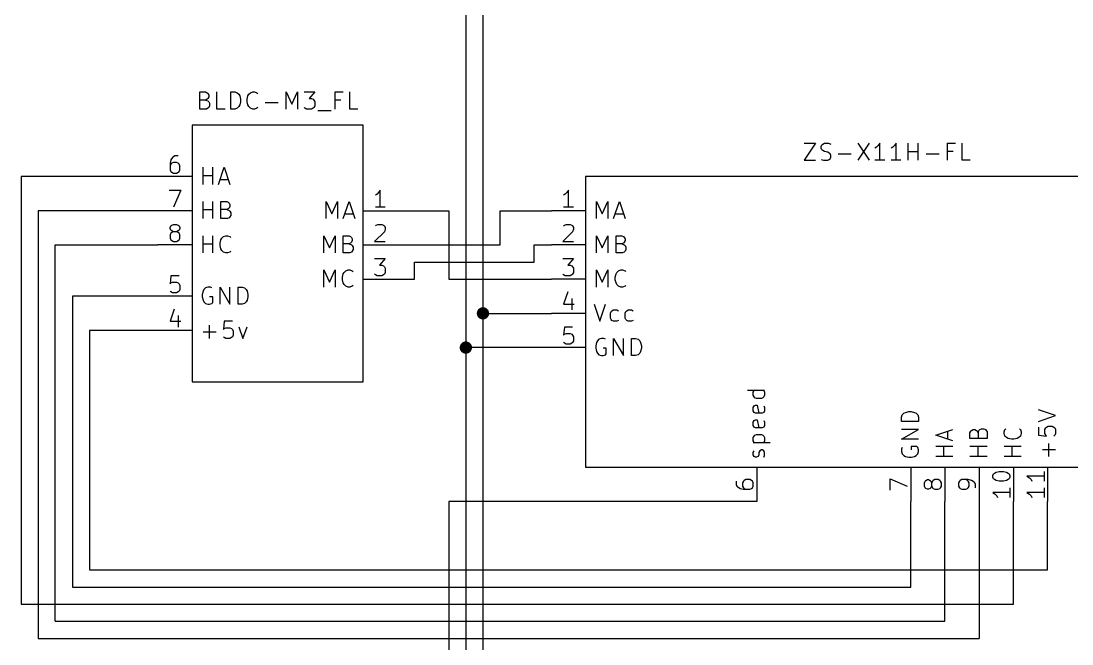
# Model space of a CAD drawing. Extents: x 0.4 to 16.1, y -11.3 to -0.4.
# Drawn here: x 6.35 to 9.421, y -8.416 to -6.596 of the extents above; entities that cross this region are included whole.
import ezdxf

# ---------------------------------------------------------------- set-up
doc = ezdxf.new("R2010")
doc.units = 0
doc.header["$MEASUREMENT"] = 0
for name, color, linetype in [('BLACK', 7, 'CONTINUOUS'), ('CYAN2', 4, 'CONTINUOUS'), ('CYAN3', 131, 'CONTINUOUS'), ('GRAY2', 8, 'CONTINUOUS'), ('GRAY3', 9, 'CONTINUOUS'), ('GREEN3', 91, 'CONTINUOUS'), ('LORANGE', 41, 'CONTINUOUS'), ('LYELLOW', 51, 'CONTINUOUS'), ('MAGENTA3', 221, 'CONTINUOUS'), ('ORANGE2', 42, 'CONTINUOUS'), ('ORANGE4', 40, 'CONTINUOUS'), ('RED2', 1, 'CONTINUOUS'), ('RED3', 11, 'CONTINUOUS'), ('WHITE', 7, 'CONTINUOUS')]:
    doc.layers.add(name, color=color, linetype=linetype)

msp = doc.modelspace()

# ---------------------------------------------------------------- linework, layer by layer
at = {"layer": 'BLACK', "linetype": 'CONTINUOUS'}
for p, q in [((7.65, -5.7), (7.65, -7.55)), ((6.75, -7.4), (6.5, -7.4)), ((6.5, -7.4), (6.5, -8.25)), ((7.65, -7.55), (7.65, -9.5)), ((7.9, -7.55), (7.65, -7.55)), ((8.95, -8.25), (8.95, -8)), ((6.5, -8.25), (8.95, -8.25))]:
    msp.add_line(p, q, dxfattribs=at)
at = {"layer": 'BLACK', "const_width": 0.018}
msp.add_lwpolyline([(7.641, -7.55, 1), (7.659, -7.55, 1)], format="xyb", close=True, dxfattribs=at)
at = {"layer": 'CYAN2', "linetype": 'CONTINUOUS'}
for p, q in [((6.8726, -6.8528), (6.8726, -6.8028)), ((6.8726, -6.8028), (6.8893, -6.8028)), ((6.8893, -6.8028), (6.894, -6.8052)), ((6.894, -6.8052), (6.8964, -6.8076)), ((6.8964, -6.8076), (6.8988, -6.8123)), ((6.8988, -6.8171), (6.8964, -6.8219)), ((6.8988, -6.8123), (6.8988, -6.8171)), ((6.9226, -6.8528), (6.9226, -6.8028)), ((6.9631, -6.8528), (6.9631, -6.8028)), ((6.9631, -6.8028), (6.975, -6.8028)), ((6.975, -6.8028), (6.9821, -6.8052)), ((6.9821, -6.8052), (6.9869, -6.8099)), ((6.9869, -6.8099), (6.9893, -6.8147)), ((6.9893, -6.8147), (6.9917, -6.8242)), ((7.0107, -6.8242), (7.0131, -6.8147)), ((7.0131, -6.8147), (7.0155, -6.8099)), ((7.0155, -6.8099), (7.0202, -6.8052)), ((7.0202, -6.8052), (7.0274, -6.8028)), ((7.0274, -6.8028), (7.0321, -6.8028)), ((7.0321, -6.8028), (7.0393, -6.8052)), ((7.0393, -6.8052), (7.0417, -6.8076)), ((7.125, -6.8528), (7.125, -6.8028)), ((7.125, -6.8028), (7.1417, -6.8385)), ((7.1417, -6.8385), (7.1583, -6.8028)), ((7.1583, -6.8028), (7.1583, -6.8528)), ((7.1774, -6.8028), (7.2083, -6.8028)), ((7.2083, -6.8028), (7.1917, -6.8219)), ((7.2679, -6.8528), (7.2679, -6.8028)), ((7.2679, -6.8028), (7.2917, -6.8028)), ((7.3107, -6.8528), (7.3107, -6.8028)), ((6.8893, -6.8266), (6.8726, -6.8266)), ((6.894, -6.8242), (6.8893, -6.8266)), ((6.8893, -6.8266), (6.8964, -6.829)), ((6.8964, -6.8219), (6.894, -6.8242)), ((6.8964, -6.829), (6.8988, -6.8314)), ((6.8988, -6.848), (6.8964, -6.8504)), ((6.8988, -6.8314), (6.9012, -6.8361)), ((6.9012, -6.8433), (6.8988, -6.848)), ((6.9012, -6.8361), (6.9012, -6.8433)), ((6.9869, -6.8457), (6.9821, -6.8504)), ((6.9893, -6.8409), (6.9869, -6.8457)), ((6.9917, -6.8314), (6.9893, -6.8409)), ((6.9917, -6.8242), (6.9917, -6.8314)), ((7.0107, -6.8314), (7.0107, -6.8242)), ((7.0131, -6.8409), (7.0107, -6.8314)), ((7.0155, -6.8457), (7.0131, -6.8409)), ((7.0202, -6.8504), (7.0155, -6.8457)), ((7.0417, -6.848), (7.0393, -6.8504)), ((7.0631, -6.8338), (7.1012, -6.8338)), ((7.1798, -6.8504), (7.1774, -6.848)), ((7.1917, -6.8219), (7.1988, -6.8219)), ((7.1988, -6.8219), (7.2036, -6.8242)), ((7.2036, -6.8242), (7.206, -6.8266)), ((7.206, -6.848), (7.2036, -6.8504)), ((7.206, -6.8266), (7.2083, -6.8314)), ((7.2083, -6.8433), (7.206, -6.848)), ((7.2083, -6.8314), (7.2083, -6.8433)), ((7.2845, -6.8266), (7.2679, -6.8266)), ((6.8917, -6.8528), (6.8726, -6.8528)), ((6.8964, -6.8504), (6.8917, -6.8528)), ((6.9464, -6.8528), (6.9226, -6.8528)), ((6.975, -6.8528), (6.9631, -6.8528)), ((6.9821, -6.8504), (6.975, -6.8528)), ((7.0274, -6.8528), (7.0202, -6.8504)), ((7.0321, -6.8528), (7.0274, -6.8528)), ((7.0393, -6.8504), (7.0321, -6.8528)), ((7.1845, -6.8528), (7.1798, -6.8504)), ((7.1988, -6.8528), (7.1845, -6.8528)), ((7.2036, -6.8504), (7.1988, -6.8528)), ((7.2179, -6.8576), (7.256, -6.8576)), ((7.3345, -6.8528), (7.3107, -6.8528)), ((8.6383, -6.9528), (8.6717, -6.9528)), ((8.6717, -6.9528), (8.6383, -7.0028)), ((8.6883, -6.9623), (8.6907, -6.9576)), ((8.6883, -6.9671), (8.6883, -6.9623)), ((8.6907, -6.9719), (8.6883, -6.9671)), ((8.6907, -6.9576), (8.6931, -6.9552)), ((8.6931, -6.9742), (8.6907, -6.9719)), ((8.6931, -6.9552), (8.6979, -6.9528)), ((8.6979, -6.9528), (8.7098, -6.9528)), ((8.7098, -6.9528), (8.7169, -6.9552)), ((8.7955, -6.9528), (8.8288, -7.0028)), ((8.8288, -6.9528), (8.7955, -7.0028)), ((8.8502, -6.9647), (8.8455, -6.9671)), ((8.855, -6.9599), (8.8502, -6.9647)), ((8.8598, -6.9528), (8.855, -6.9599)), ((8.8598, -7.0028), (8.8598, -6.9528)), ((8.8979, -6.9647), (8.8931, -6.9671)), ((8.9026, -6.9599), (8.8979, -6.9647)), ((8.9074, -6.9528), (8.9026, -6.9599)), ((8.9074, -7.0028), (8.9074, -6.9528)), ((8.9431, -7.0028), (8.9431, -6.9528)), ((8.9717, -7.0028), (8.9717, -6.9528)), ((9.0574, -7.0028), (9.0574, -6.9528)), ((9.0574, -6.9528), (9.0812, -6.9528)), ((9.1002, -7.0028), (9.1002, -6.9528)), ((8.6883, -7.0004), (8.6955, -7.0028)), ((8.6979, -6.9766), (8.6931, -6.9742)), ((8.7074, -6.979), (8.6979, -6.9766)), ((8.7121, -6.9814), (8.7074, -6.979)), ((8.7074, -7.0028), (8.7121, -7.0004)), ((8.7145, -6.9838), (8.7121, -6.9814)), ((8.7121, -7.0004), (8.7145, -6.998)), ((8.7169, -6.9885), (8.7145, -6.9838)), ((8.7145, -6.998), (8.7169, -6.9933)), ((8.7169, -6.9933), (8.7169, -6.9885)), ((8.7383, -6.9838), (8.7764, -6.9838)), ((8.9431, -6.9766), (8.9717, -6.9766)), ((8.9955, -6.9838), (9.0336, -6.9838)), ((9.074, -6.9766), (9.0574, -6.9766)), ((6.8819, -7.0731), (6.8819, -7.0231)), ((6.9105, -7.0731), (6.9105, -7.0231)), ((6.9271, -7.0731), (6.9438, -7.0231)), ((6.9438, -7.0231), (6.9605, -7.0731)), ((8.6383, -7.0028), (8.6717, -7.0028)), ((8.6955, -7.0028), (8.7074, -7.0028)), ((8.874, -7.0028), (8.8455, -7.0028)), ((8.9217, -7.0028), (8.8931, -7.0028)), ((9.124, -7.0028), (9.1002, -7.0028)), ((6.8819, -7.0469), (6.9105, -7.0469)), ((6.9319, -7.0588), (6.9557, -7.0588)), ((6.8819, -7.1731), (6.8819, -7.1231)), ((6.9105, -7.1731), (6.9105, -7.1231)), ((6.9343, -7.1731), (6.9343, -7.1231)), ((6.9343, -7.1231), (6.951, -7.1231)), ((6.951, -7.1231), (6.9557, -7.1255)), ((6.9557, -7.1255), (6.9581, -7.1279)), ((7.2419, -7.1731), (7.2419, -7.1231)), ((7.2419, -7.1231), (7.2586, -7.1588)), ((7.2586, -7.1588), (7.2752, -7.1231)), ((7.2752, -7.1231), (7.2752, -7.1731)), ((7.2919, -7.1731), (7.3086, -7.1231)), ((7.3086, -7.1231), (7.3252, -7.1731)), ((8.0319, -7.1731), (8.0319, -7.1231)), ((8.0319, -7.1231), (8.0486, -7.1588)), ((8.0486, -7.1588), (8.0652, -7.1231)), ((8.0652, -7.1231), (8.0652, -7.1731)), ((8.0819, -7.1731), (8.0986, -7.1231)), ((8.0986, -7.1231), (8.1152, -7.1731)), ((6.8819, -7.1469), (6.9105, -7.1469)), ((6.951, -7.1469), (6.9343, -7.1469)), ((6.9557, -7.1446), (6.951, -7.1469)), ((6.951, -7.1469), (6.9581, -7.1493)), ((6.9581, -7.1422), (6.9557, -7.1446)), ((6.9581, -7.1279), (6.9605, -7.1327)), ((6.9605, -7.1374), (6.9581, -7.1422)), ((6.9581, -7.1493), (6.9605, -7.1517)), ((6.9605, -7.1327), (6.9605, -7.1374)), ((6.9605, -7.1517), (6.9629, -7.1565)), ((6.9533, -7.1731), (6.9343, -7.1731)), ((6.9581, -7.1708), (6.9533, -7.1731)), ((6.9605, -7.1684), (6.9581, -7.1708)), ((6.9629, -7.1636), (6.9605, -7.1684)), ((6.9629, -7.1565), (6.9629, -7.1636)), ((7.2967, -7.1588), (7.3205, -7.1588)), ((8.0867, -7.1588), (8.1105, -7.1588)), ((6.8819, -7.2731), (6.8819, -7.2231)), ((6.8819, -7.2469), (6.9105, -7.2469)), ((6.9105, -7.2731), (6.9105, -7.2231)), ((6.9319, -7.2446), (6.9343, -7.235)), ((6.9319, -7.2517), (6.9319, -7.2446)), ((6.9343, -7.235), (6.9367, -7.2303)), ((6.9367, -7.2303), (6.9414, -7.2255)), ((6.9414, -7.2255), (6.9486, -7.2231)), ((6.9486, -7.2231), (6.9533, -7.2231)), ((6.9533, -7.2231), (6.9605, -7.2255)), ((6.9605, -7.2255), (6.9629, -7.2279)), ((7.2348, -7.2731), (7.2348, -7.2231)), ((7.2348, -7.2231), (7.2514, -7.2588)), ((7.2514, -7.2588), (7.2681, -7.2231)), ((7.2681, -7.2231), (7.2681, -7.2731)), ((7.2919, -7.2731), (7.2919, -7.2231)), ((7.2919, -7.2231), (7.3086, -7.2231)), ((7.3086, -7.2469), (7.2919, -7.2469)), ((7.3086, -7.2231), (7.3133, -7.2255)), ((7.3133, -7.2446), (7.3086, -7.2469)), ((7.3086, -7.2469), (7.3157, -7.2493)), ((7.3133, -7.2255), (7.3157, -7.2279)), ((7.3157, -7.2422), (7.3133, -7.2446)), ((7.3157, -7.2279), (7.3181, -7.2327)), ((7.3181, -7.2374), (7.3157, -7.2422)), ((7.3181, -7.2327), (7.3181, -7.2374)), ((8.0319, -7.2731), (8.0319, -7.2231)), ((8.0319, -7.2231), (8.0486, -7.2588)), ((8.0486, -7.2588), (8.0652, -7.2231)), ((8.0652, -7.2231), (8.0652, -7.2731)), ((8.089, -7.2731), (8.089, -7.2231)), ((8.089, -7.2231), (8.1057, -7.2231)), ((8.1057, -7.2469), (8.089, -7.2469)), ((8.1057, -7.2231), (8.1105, -7.2255)), ((8.1105, -7.2446), (8.1057, -7.2469)), ((8.1057, -7.2469), (8.1129, -7.2493)), ((8.1105, -7.2255), (8.1129, -7.2279)), ((8.1129, -7.2422), (8.1105, -7.2446)), ((8.1129, -7.2279), (8.1152, -7.2327)), ((8.1152, -7.2374), (8.1129, -7.2422)), ((8.1152, -7.2327), (8.1152, -7.2374)), ((6.9343, -7.2612), (6.9319, -7.2517)), ((6.9367, -7.266), (6.9343, -7.2612)), ((6.9414, -7.2708), (6.9367, -7.266)), ((6.9486, -7.2731), (6.9414, -7.2708)), ((6.9533, -7.2731), (6.9486, -7.2731)), ((6.9605, -7.2708), (6.9533, -7.2731)), ((6.9629, -7.2684), (6.9605, -7.2708)), ((7.3109, -7.2731), (7.2919, -7.2731)), ((7.3157, -7.2708), (7.3109, -7.2731)), ((7.3157, -7.2493), (7.3181, -7.2517)), ((7.3181, -7.2684), (7.3157, -7.2708)), ((7.3181, -7.2517), (7.3205, -7.2565)), ((7.3205, -7.2636), (7.3181, -7.2684)), ((7.3205, -7.2565), (7.3205, -7.2636)), ((8.1081, -7.2731), (8.089, -7.2731)), ((8.1129, -7.2708), (8.1081, -7.2731)), ((8.1129, -7.2493), (8.1152, -7.2517)), ((8.1152, -7.2684), (8.1129, -7.2708)), ((8.1152, -7.2517), (8.1176, -7.2565)), ((8.1176, -7.2636), (8.1152, -7.2684)), ((8.1176, -7.2565), (8.1176, -7.2636)), ((7.2348, -7.3731), (7.2348, -7.3231)), ((7.2348, -7.3231), (7.2514, -7.3588)), ((7.2514, -7.3588), (7.2681, -7.3231)), ((7.2681, -7.3231), (7.2681, -7.3731)), ((7.2895, -7.3446), (7.2919, -7.335)), ((7.2919, -7.335), (7.2943, -7.3303)), ((7.2943, -7.3303), (7.299, -7.3255)), ((7.299, -7.3255), (7.3062, -7.3231)), ((7.3062, -7.3231), (7.3109, -7.3231)), ((7.3109, -7.3231), (7.3181, -7.3255)), ((7.3181, -7.3255), (7.3205, -7.3279)), ((8.0319, -7.3731), (8.0319, -7.3231)), ((8.0319, -7.3231), (8.0486, -7.3588)), ((8.0486, -7.3588), (8.0652, -7.3231)), ((8.0652, -7.3231), (8.0652, -7.3731)), ((8.0867, -7.3446), (8.089, -7.335)), ((8.089, -7.335), (8.0914, -7.3303)), ((8.0914, -7.3303), (8.0962, -7.3255)), ((8.0962, -7.3255), (8.1033, -7.3231)), ((8.1033, -7.3231), (8.1081, -7.3231)), ((8.1081, -7.3231), (8.1152, -7.3255)), ((8.1152, -7.3255), (8.1176, -7.3279)), ((7.2895, -7.3517), (7.2895, -7.3446)), ((7.2919, -7.3612), (7.2895, -7.3517)), ((7.2943, -7.366), (7.2919, -7.3612)), ((7.299, -7.3708), (7.2943, -7.366)), ((7.3062, -7.3731), (7.299, -7.3708)), ((7.3181, -7.3708), (7.3109, -7.3731)), ((7.3205, -7.3684), (7.3181, -7.3708)), ((8.0867, -7.3517), (8.0867, -7.3446)), ((8.089, -7.3612), (8.0867, -7.3517)), ((8.0914, -7.366), (8.089, -7.3612)), ((8.0962, -7.3708), (8.0914, -7.366)), ((8.1033, -7.3731), (8.0962, -7.3708)), ((8.1152, -7.3708), (8.1081, -7.3731)), ((8.1176, -7.3684), (8.1152, -7.3708)), ((6.8819, -7.385), (6.8795, -7.3946)), ((6.8795, -7.3946), (6.8795, -7.4017)), ((6.8795, -7.4017), (6.8819, -7.4112)), ((6.8843, -7.3803), (6.8819, -7.385)), ((6.889, -7.3755), (6.8843, -7.3803)), ((6.8962, -7.3731), (6.889, -7.3755)), ((6.9033, -7.3731), (6.8962, -7.3731)), ((6.9105, -7.4017), (6.9009, -7.4017)), ((6.9081, -7.3755), (6.9033, -7.3731)), ((6.9105, -7.4184), (6.9105, -7.4017)), ((6.9319, -7.4231), (6.9319, -7.3731)), ((6.9319, -7.3731), (6.9605, -7.4231)), ((6.9605, -7.4231), (6.9605, -7.3731)), ((6.9843, -7.4231), (6.9843, -7.3731)), ((6.9843, -7.3731), (6.9962, -7.3731)), ((6.9962, -7.3731), (7.0033, -7.3755)), ((7.0033, -7.3755), (7.0081, -7.3803)), ((7.0081, -7.3803), (7.0105, -7.385)), ((7.0105, -7.385), (7.0129, -7.3946)), ((7.0129, -7.4017), (7.0105, -7.4112)), ((7.0129, -7.3946), (7.0129, -7.4017)), ((7.3109, -7.3731), (7.3062, -7.3731)), ((8.1081, -7.3731), (8.1033, -7.3731)), ((6.8819, -7.4112), (6.8843, -7.416)), ((6.8843, -7.416), (6.889, -7.4208)), ((6.889, -7.4208), (6.8962, -7.4231)), ((6.8962, -7.4231), (6.9009, -7.4231)), ((6.9009, -7.4231), (6.9081, -7.4208)), ((6.9081, -7.4208), (6.9105, -7.4184)), ((6.9962, -7.4231), (6.9843, -7.4231)), ((7.0033, -7.4208), (6.9962, -7.4231)), ((7.0081, -7.416), (7.0033, -7.4208)), ((7.0105, -7.4112), (7.0081, -7.416)), ((8.0248, -7.4231), (8.0414, -7.4731)), ((8.0414, -7.4731), (8.0581, -7.4231)), ((8.0724, -7.4493), (8.0748, -7.4446)), ((8.0724, -7.4636), (8.0724, -7.4493)), ((8.0748, -7.4446), (8.0771, -7.4422)), ((8.0771, -7.4422), (8.0819, -7.4398)), ((8.0819, -7.4398), (8.0914, -7.4398)), ((8.0914, -7.4398), (8.0962, -7.4422)), ((8.1152, -7.4493), (8.1176, -7.4446)), ((8.1152, -7.4636), (8.1152, -7.4493)), ((8.1176, -7.4446), (8.12, -7.4422)), ((8.12, -7.4422), (8.1248, -7.4398)), ((8.1248, -7.4398), (8.1343, -7.4398)), ((8.1343, -7.4398), (8.139, -7.4422)), ((6.9009, -7.5231), (6.9009, -7.485)), ((6.9438, -7.4731), (6.9414, -7.4969)), ((6.9676, -7.4731), (6.9438, -7.4731)), ((6.9438, -7.4946), (6.9486, -7.4922)), ((6.9486, -7.4922), (6.9605, -7.4922)), ((6.9605, -7.4922), (6.9652, -7.4946)), ((6.9867, -7.4898), (6.9986, -7.5231)), ((6.9986, -7.5231), (7.0105, -7.4898)), ((8.0748, -7.4684), (8.0724, -7.4636)), ((8.0771, -7.4708), (8.0748, -7.4684)), ((8.0819, -7.4731), (8.0771, -7.4708)), ((8.0914, -7.4731), (8.0819, -7.4731)), ((8.0962, -7.4708), (8.0914, -7.4731)), ((8.1176, -7.4684), (8.1152, -7.4636)), ((8.12, -7.4708), (8.1176, -7.4684)), ((8.1248, -7.4731), (8.12, -7.4708)), ((8.1343, -7.4731), (8.1248, -7.4731)), ((8.139, -7.4708), (8.1343, -7.4731)), ((6.8819, -7.5041), (6.92, -7.5041)), ((6.9414, -7.4969), (6.9438, -7.4946)), ((6.9438, -7.5208), (6.9414, -7.5184)), ((6.9486, -7.5231), (6.9438, -7.5208)), ((6.9605, -7.5231), (6.9486, -7.5231)), ((6.9652, -7.5208), (6.9605, -7.5231)), ((6.9652, -7.4946), (6.9676, -7.4969)), ((6.9676, -7.5184), (6.9652, -7.5208)), ((6.9676, -7.4969), (6.97, -7.5017)), ((6.97, -7.5136), (6.9676, -7.5184)), ((6.97, -7.5017), (6.97, -7.5136)), ((8.0462, -7.5231), (8.039, -7.5255)), ((8.0533, -7.5231), (8.0462, -7.5231)), ((8.0581, -7.5255), (8.0533, -7.5231)), ((8.0819, -7.5731), (8.0819, -7.5231)), ((8.0819, -7.5231), (8.1105, -7.5731)), ((8.1105, -7.5731), (8.1105, -7.5231)), ((8.1343, -7.5731), (8.1343, -7.5231)), ((8.1343, -7.5231), (8.1462, -7.5231)), ((8.1462, -7.5231), (8.1533, -7.5255)), ((8.0319, -7.535), (8.0295, -7.5446)), ((8.0295, -7.5446), (8.0295, -7.5517)), ((8.0295, -7.5517), (8.0319, -7.5612)), ((8.0343, -7.5303), (8.0319, -7.535)), ((8.039, -7.5255), (8.0343, -7.5303)), ((8.0605, -7.5517), (8.0509, -7.5517)), ((8.0605, -7.5684), (8.0605, -7.5517)), ((8.1533, -7.5255), (8.1581, -7.5303)), ((8.1581, -7.5303), (8.1605, -7.535)), ((8.1605, -7.535), (8.1629, -7.5446)), ((8.1629, -7.5517), (8.1605, -7.5612)), ((8.1629, -7.5446), (8.1629, -7.5517)), ((8.0319, -7.5612), (8.0343, -7.566)), ((8.0343, -7.566), (8.039, -7.5708)), ((8.039, -7.5708), (8.0462, -7.5731)), ((8.0462, -7.5731), (8.0509, -7.5731)), ((8.0509, -7.5731), (8.0581, -7.5708)), ((8.0581, -7.5708), (8.0605, -7.5684)), ((8.1462, -7.5731), (8.1343, -7.5731)), ((8.1533, -7.5708), (8.1462, -7.5731)), ((8.1581, -7.566), (8.1533, -7.5708)), ((8.1605, -7.5612), (8.1581, -7.566)), ((8.5231, -7.6752), (8.4731, -7.6752)), ((8.4898, -7.68), (8.4922, -7.6752)), ((8.5208, -7.6752), (8.5231, -7.68)), ((8.4898, -7.6895), (8.4898, -7.68)), ((8.4922, -7.6943), (8.4898, -7.6895)), ((8.4946, -7.6967), (8.4922, -7.6943)), ((8.4993, -7.699), (8.4946, -7.6967)), ((8.5136, -7.699), (8.4993, -7.699)), ((8.5184, -7.6967), (8.5136, -7.699)), ((8.5208, -7.6943), (8.5184, -7.6967)), ((8.5231, -7.6895), (8.5208, -7.6943)), ((8.5231, -7.68), (8.5231, -7.6895)), ((8.4898, -7.7252), (8.4922, -7.7205)), ((8.4898, -7.7348), (8.4898, -7.7252)), ((8.4922, -7.7395), (8.4898, -7.7348)), ((8.4922, -7.7205), (8.4969, -7.7181)), ((8.4969, -7.7419), (8.4922, -7.7395)), ((8.4969, -7.7181), (8.5017, -7.7181)), ((8.5017, -7.7181), (8.5065, -7.7419)), ((8.5208, -7.7395), (8.516, -7.7419)), ((8.5208, -7.7205), (8.5231, -7.7252)), ((8.5231, -7.7348), (8.5208, -7.7395)), ((8.5231, -7.7252), (8.5231, -7.7348)), ((8.9303, -7.7419), (8.935, -7.7395)), ((8.935, -7.7395), (8.9446, -7.7371)), ((8.9446, -7.7371), (8.9517, -7.7371)), ((8.9517, -7.7371), (8.9612, -7.7395)), ((8.9612, -7.7395), (8.966, -7.7419)), ((9.3731, -7.749), (9.3231, -7.7324)), ((8.4898, -7.7681), (8.4922, -7.7633)), ((8.4898, -7.7776), (8.4898, -7.7681)), ((8.4922, -7.7633), (8.4969, -7.761)), ((8.516, -7.7419), (8.4969, -7.7419)), ((8.4969, -7.761), (8.5017, -7.761)), ((8.5017, -7.761), (8.5065, -7.7848)), ((8.5208, -7.7633), (8.5231, -7.7681)), ((8.5231, -7.7681), (8.5231, -7.7776)), ((8.9231, -7.7538), (8.9255, -7.7467)), ((8.9231, -7.7657), (8.9231, -7.7538)), ((8.9731, -7.7657), (8.9231, -7.7657)), ((8.9255, -7.7467), (8.9303, -7.7419)), ((8.966, -7.7419), (8.9708, -7.7467)), ((8.9708, -7.7467), (8.9731, -7.7538)), ((8.9731, -7.7538), (8.9731, -7.7657)), ((9.3231, -7.7657), (9.3731, -7.749)), ((8.4922, -7.7824), (8.4898, -7.7776)), ((8.4969, -7.7848), (8.4922, -7.7824)), ((8.516, -7.7848), (8.4969, -7.7848)), ((8.5208, -7.7824), (8.516, -7.7848)), ((8.5231, -7.7776), (8.5208, -7.7824)), ((8.9231, -7.8181), (8.9731, -7.7895)), ((8.9731, -7.7895), (8.9231, -7.7895)), ((9.0231, -7.8062), (9.0731, -7.7895)), ((9.0588, -7.8181), (9.0588, -7.7943)), ((9.1231, -7.799), (9.1255, -7.7943)), ((9.1231, -7.8157), (9.1231, -7.799)), ((9.1255, -7.7943), (9.1279, -7.7919)), ((9.1279, -7.7919), (9.1327, -7.7895)), ((9.1327, -7.7895), (9.1374, -7.7895)), ((9.1374, -7.7895), (9.1422, -7.7919)), ((9.1422, -7.7919), (9.1446, -7.7943)), ((9.1446, -7.7943), (9.1469, -7.799)), ((9.1469, -7.799), (9.1493, -7.7919)), ((9.1469, -7.799), (9.1469, -7.8157)), ((9.1493, -7.7919), (9.1517, -7.7895)), ((9.1517, -7.7895), (9.1565, -7.7871)), ((9.1565, -7.7871), (9.1636, -7.7871)), ((9.1636, -7.7871), (9.1684, -7.7895)), ((9.1684, -7.7895), (9.1708, -7.7919)), ((9.1708, -7.7919), (9.1731, -7.7967)), ((9.1731, -7.7967), (9.1731, -7.8157)), ((9.2231, -7.7967), (9.2255, -7.7895)), ((9.2231, -7.8014), (9.2231, -7.7967)), ((9.2255, -7.7895), (9.2279, -7.7871)), ((9.2684, -7.7871), (9.2708, -7.7895)), ((9.2708, -7.7895), (9.2731, -7.7967)), ((9.2731, -7.7967), (9.2731, -7.8014)), ((9.3231, -7.7824), (9.3231, -7.8062)), ((9.3422, -7.7895), (9.3446, -7.7848)), ((9.3422, -7.8014), (9.3422, -7.7895)), ((9.3446, -7.7848), (9.3469, -7.7824)), ((9.3469, -7.7824), (9.3517, -7.78)), ((9.3517, -7.78), (9.3636, -7.78)), ((9.3636, -7.78), (9.3684, -7.7824)), ((9.3684, -7.7824), (9.3708, -7.7848)), ((9.3708, -7.7848), (9.3731, -7.7895)), ((9.3731, -7.7895), (9.3731, -7.8014)), ((8.4898, -7.8133), (8.4922, -7.8086)), ((8.4898, -7.8229), (8.4898, -7.8133)), ((8.4922, -7.8276), (8.4898, -7.8229)), ((8.4898, -7.8276), (8.5398, -7.8276)), ((8.4922, -7.8086), (8.4946, -7.8062)), ((8.4946, -7.8062), (8.4993, -7.8038)), ((8.4993, -7.8038), (8.5136, -7.8038)), ((8.5136, -7.8038), (8.5184, -7.8062)), ((8.5184, -7.8062), (8.5208, -7.8086)), ((8.5208, -7.8086), (8.5231, -7.8133)), ((8.5231, -7.8229), (8.5208, -7.8276)), ((8.5231, -7.8133), (8.5231, -7.8229)), ((8.9731, -7.8181), (8.9231, -7.8181)), ((9.0731, -7.8229), (9.0231, -7.8062)), ((9.1731, -7.8157), (9.1231, -7.8157)), ((9.2255, -7.8086), (9.2231, -7.8014)), ((9.2303, -7.8133), (9.2255, -7.8086)), ((9.235, -7.8157), (9.2303, -7.8133)), ((9.2446, -7.8181), (9.235, -7.8157)), ((9.2517, -7.8181), (9.2446, -7.8181)), ((9.2612, -7.8157), (9.2517, -7.8181)), ((9.266, -7.8133), (9.2612, -7.8157)), ((9.2708, -7.8086), (9.266, -7.8133)), ((9.2731, -7.8014), (9.2708, -7.8086)), ((9.3231, -7.8062), (9.3469, -7.8086)), ((9.3446, -7.8062), (9.3422, -7.8014)), ((9.3469, -7.8086), (9.3446, -7.8062)), ((9.3541, -7.8681), (9.3541, -7.83)), ((9.3708, -7.8062), (9.3684, -7.8086)), ((9.3731, -7.8014), (9.3708, -7.8062)), ((8.4898, -7.8562), (8.4922, -7.8514)), ((8.4898, -7.8633), (8.4898, -7.8562)), ((8.5088, -7.8514), (8.5065, -7.8562)), ((8.5065, -7.8562), (8.5065, -7.8633)), ((8.5136, -7.849), (8.5088, -7.8514)), ((8.516, -7.849), (8.5136, -7.849)), ((8.5208, -7.8514), (8.516, -7.849)), ((8.5231, -7.8562), (8.5208, -7.8514)), ((8.5231, -7.8657), (8.5231, -7.8562)), ((8.9255, -7.8419), (8.9231, -7.8467)), ((8.9231, -7.8467), (8.9231, -7.8538)), ((8.9231, -7.8538), (8.9255, -7.8609)), ((8.9255, -7.8609), (8.9303, -7.8657)), ((8.9684, -7.8395), (8.9517, -7.8395)), ((8.9517, -7.8395), (8.9517, -7.849)), ((8.966, -7.8657), (8.9708, -7.8609)), ((8.9708, -7.8419), (8.9684, -7.8395)), ((8.9731, -7.849), (8.9708, -7.8419)), ((8.9708, -7.8609), (8.9731, -7.8538)), ((8.9731, -7.8538), (8.9731, -7.849)), ((9.0731, -7.8395), (9.0231, -7.8395)), ((9.0469, -7.8681), (9.0469, -7.8395)), ((9.1731, -7.8395), (9.1231, -7.8395)), ((9.1469, -7.8681), (9.1469, -7.8395)), ((9.2731, -7.8395), (9.2231, -7.8395)), ((9.2469, -7.8681), (9.2469, -7.8395)), ((9.3731, -7.849), (9.335, -7.849)), ((8.4922, -7.8681), (8.4898, -7.8633)), ((8.4969, -7.8705), (8.4922, -7.8681)), ((8.4993, -7.8705), (8.4969, -7.8705)), ((8.5041, -7.8681), (8.4993, -7.8705)), ((8.5065, -7.8633), (8.5041, -7.8681)), ((8.5208, -7.8705), (8.5231, -7.8657)), ((8.9303, -7.8657), (8.935, -7.8681)), ((8.935, -7.8681), (8.9446, -7.8705)), ((8.9446, -7.8705), (8.9517, -7.8705)), ((8.9517, -7.8705), (8.9612, -7.8681)), ((8.9612, -7.8681), (8.966, -7.8657)), ((9.0731, -7.8681), (9.0231, -7.8681)), ((9.1731, -7.8681), (9.1231, -7.8681)), ((9.2731, -7.8681), (9.2231, -7.8681))]:
    msp.add_line(p, q, dxfattribs=at)
at = {"layer": 'CYAN3', "linetype": 'CONTINUOUS'}
for p, q in [((7.85, -7.3), (7.85, -7.25)), ((7.85, -7.25), (7.9, -7.25)), ((7.5, -7.35), (7.5, -7.3)), ((7.5, -7.3), (7.85, -7.3)), ((7.45, -7.35), (7.5, -7.35))]:
    msp.add_line(p, q, dxfattribs=at)
at = {"layer": 'GRAY2', "linetype": 'CONTINUOUS'}
for p, q in [((6.75, -7.15), (6.4, -7.15)), ((6.4, -7.15), (6.4, -8.4)), ((9.15, -8), (9.15, -8.4)), ((6.4, -8.4), (9.15, -8.4))]:
    msp.add_line(p, q, dxfattribs=at)
at = {"layer": 'GRAY3', "linetype": 'CONTINUOUS'}
for p, q in [((7.6, -8), (7.6, -8.7)), ((8.5, -8), (7.6, -8))]:
    msp.add_line(p, q, dxfattribs=at)
at = {"layer": 'GREEN3', "const_width": 0.018}
msp.add_lwpolyline([(7.691, -7.45, 1), (7.709, -7.45, 1)], format="xyb", close=True, dxfattribs=at)
at = {"layer": 'LORANGE', "linetype": 'CONTINUOUS'}
for p, q in [((6.75, -7.05), (6.35, -7.05)), ((6.35, -7.05), (6.35, -8.3)), ((7.45, -7.15), (7.6, -7.15)), ((7.6, -7.15), (7.6, -7.35)), ((7.6, -7.35), (7.9, -7.35)), ((9.25, -8.3), (9.25, -8)), ((6.35, -8.3), (9.25, -8.3))]:
    msp.add_line(p, q, dxfattribs=at)
at = {"layer": 'LYELLOW', "linetype": 'CONTINUOUS'}
for p, q in [((6.85, -6.9), (6.85, -7.65)), ((7.35, -6.9), (6.85, -6.9)), ((7.35, -7.65), (7.35, -6.9)), ((8, -7.05), (8, -7.9)), ((9.75, -7.05), (8, -7.05)), ((6.85, -7.65), (7.35, -7.65)), ((8, -7.9), (9.75, -7.9))]:
    msp.add_line(p, q, dxfattribs=at)
at = {"layer": 'MAGENTA3', "linetype": 'CONTINUOUS'}
for p, q in [((6.45, -7.25), (6.75, -7.25)), ((6.45, -8.35), (6.45, -7.25)), ((9.05, -8.35), (9.05, -8)), ((6.45, -8.35), (9.05, -8.35))]:
    msp.add_line(p, q, dxfattribs=at)
at = {"layer": 'ORANGE2', "linetype": 'CONTINUOUS'}
for p, q in [((7.7, -5.6), (7.7, -7.45)), ((7.7, -7.45), (7.7, -9.4)), ((7.7, -7.45), (7.9, -7.45))]:
    msp.add_line(p, q, dxfattribs=at)
at = {"layer": 'ORANGE4', "linetype": 'CONTINUOUS'}
for p, q in [((6.75, -7.5), (6.55, -7.5)), ((6.55, -7.5), (6.55, -8.2)), ((9.35, -8.2), (9.35, -8)), ((6.55, -8.2), (9.35, -8.2))]:
    msp.add_line(p, q, dxfattribs=at)
at = {"layer": 'RED2', "linetype": 'CONTINUOUS'}
for p, q in [((6.85, -6.9), (6.85, -7.65)), ((7.35, -6.9), (6.85, -6.9)), ((7.35, -7.65), (7.35, -6.9)), ((6.85, -7.05), (6.75, -7.05)), ((8, -7.05), (8, -7.9)), ((9.75, -7.05), (8, -7.05)), ((6.85, -7.15), (6.75, -7.15)), ((7.35, -7.15), (7.45, -7.15)), ((8, -7.15), (7.9, -7.15)), ((6.85, -7.25), (6.75, -7.25)), ((7.35, -7.25), (7.45, -7.25)), ((8, -7.25), (7.9, -7.25)), ((7.35, -7.35), (7.45, -7.35)), ((8, -7.35), (7.9, -7.35)), ((6.85, -7.4), (6.75, -7.4)), ((8, -7.45), (7.9, -7.45)), ((6.85, -7.5), (6.75, -7.5)), ((8, -7.55), (7.9, -7.55)), ((6.85, -7.65), (7.35, -7.65)), ((8, -7.9), (9.75, -7.9)), ((8.5, -7.9), (8.5, -8)), ((8.95, -7.9), (8.95, -8)), ((9.05, -7.9), (9.05, -8)), ((9.15, -7.9), (9.15, -8)), ((9.25, -7.9), (9.25, -8)), ((9.35, -7.9), (9.35, -8))]:
    msp.add_line(p, q, dxfattribs=at)
at = {"layer": 'RED3', "linetype": 'CONTINUOUS'}
for p, q in [((6.7881, -7.0018), (6.7857, -7.0113)), ((6.7929, -6.9946), (6.7881, -7.0018)), ((6.7952, -6.9923), (6.7929, -6.9946)), ((6.8, -6.9899), (6.7952, -6.9923)), ((6.8095, -6.9899), (6.8, -6.9899)), ((6.7857, -7.0113), (6.7857, -7.0304)), ((6.7881, -7.0137), (6.7857, -7.0184)), ((6.7857, -7.0304), (6.7881, -7.0351)), ((6.7905, -7.0113), (6.7881, -7.0137)), ((6.7952, -7.0089), (6.7905, -7.0113)), ((6.8048, -7.0089), (6.7952, -7.0089)), ((6.8095, -7.0113), (6.8048, -7.0089)), ((6.8119, -7.0137), (6.8095, -7.0113)), ((6.8143, -7.0184), (6.8119, -7.0137)), ((6.8119, -7.0351), (6.8143, -7.0304)), ((6.8143, -7.0304), (6.8143, -7.0184)), ((6.7881, -7.0351), (6.7905, -7.0375)), ((6.7905, -7.0375), (6.7952, -7.0399)), ((6.7952, -7.0399), (6.8048, -7.0399)), ((6.8048, -7.0399), (6.8095, -7.0375)), ((6.8095, -7.0375), (6.8119, -7.0351)), ((6.7833, -7.0899), (6.8167, -7.0899)), ((6.8167, -7.0899), (6.7952, -7.1399)), ((7.4, -7.0899), (7.3952, -7.097)), ((7.4, -7.1399), (7.4, -7.0899)), ((7.95, -7.0899), (7.9452, -7.097)), ((7.95, -7.1399), (7.95, -7.0899)), ((7.3905, -7.1018), (7.3857, -7.1042)), ((7.3952, -7.097), (7.3905, -7.1018)), ((7.9405, -7.1018), (7.9357, -7.1042)), ((7.9452, -7.097), (7.9405, -7.1018)), ((7.4143, -7.1399), (7.3857, -7.1399)), ((7.9643, -7.1399), (7.9357, -7.1399)), ((6.7857, -7.1994), (6.7881, -7.1946)), ((6.7857, -7.2018), (6.7857, -7.1994)), ((6.7881, -7.2065), (6.7857, -7.2018)), ((6.7881, -7.2161), (6.7857, -7.2208)), ((6.7881, -7.1946), (6.7905, -7.1923)), ((6.7905, -7.2089), (6.7881, -7.2065)), ((6.7905, -7.2137), (6.7881, -7.2161)), ((6.7905, -7.1923), (6.7952, -7.1899)), ((6.7952, -7.2113), (6.7905, -7.2089)), ((6.7952, -7.2113), (6.7905, -7.2137)), ((6.7952, -7.1899), (6.8048, -7.1899)), ((6.8048, -7.2113), (6.7952, -7.2113)), ((6.8048, -7.1899), (6.8095, -7.1923)), ((6.8095, -7.2089), (6.8048, -7.2113)), ((6.8095, -7.2137), (6.8048, -7.2113)), ((6.8095, -7.1923), (6.8119, -7.1946)), ((6.8119, -7.2065), (6.8095, -7.2089)), ((6.8119, -7.2161), (6.8095, -7.2137)), ((6.8119, -7.1946), (6.8143, -7.1994)), ((6.8143, -7.2018), (6.8119, -7.2065)), ((6.8143, -7.2208), (6.8119, -7.2161)), ((6.8143, -7.1994), (6.8143, -7.2018)), ((7.4119, -7.2113), (7.3833, -7.2399)), ((7.3857, -7.1946), (7.3881, -7.1923)), ((7.3881, -7.1923), (7.3929, -7.1899)), ((7.3929, -7.1899), (7.4048, -7.1899)), ((7.4048, -7.1899), (7.4095, -7.1923)), ((7.4095, -7.1923), (7.4119, -7.1946)), ((7.4119, -7.1946), (7.4143, -7.1994)), ((7.4143, -7.2042), (7.4119, -7.2113)), ((7.4143, -7.1994), (7.4143, -7.2042)), ((7.9619, -7.2113), (7.9333, -7.2399)), ((7.9357, -7.1946), (7.9381, -7.1923)), ((7.9381, -7.1923), (7.9429, -7.1899)), ((7.9429, -7.1899), (7.9548, -7.1899)), ((7.9548, -7.1899), (7.9595, -7.1923)), ((7.9595, -7.1923), (7.9619, -7.1946)), ((7.9619, -7.1946), (7.9643, -7.1994)), ((7.9643, -7.2042), (7.9619, -7.2113)), ((7.9643, -7.1994), (7.9643, -7.2042)), ((6.7857, -7.2208), (6.7857, -7.2304)), ((6.7857, -7.2304), (6.7881, -7.2351)), ((6.7881, -7.2351), (6.7905, -7.2375)), ((6.7905, -7.2375), (6.7952, -7.2399)), ((6.7952, -7.2399), (6.8048, -7.2399)), ((6.8048, -7.2399), (6.8095, -7.2375)), ((6.8095, -7.2375), (6.8119, -7.2351)), ((6.8119, -7.2351), (6.8143, -7.2304)), ((6.8143, -7.2304), (6.8143, -7.2208)), ((7.3833, -7.2399), (7.4143, -7.2399)), ((7.9333, -7.2399), (7.9643, -7.2399)), ((7.3833, -7.2899), (7.4143, -7.2899)), ((7.4143, -7.2899), (7.3976, -7.3089)), ((7.3976, -7.3089), (7.4048, -7.3089)), ((7.4048, -7.3089), (7.4095, -7.3113)), ((7.9333, -7.2899), (7.9643, -7.2899)), ((7.9643, -7.2899), (7.9476, -7.3089)), ((7.9476, -7.3089), (7.9548, -7.3089)), ((7.9548, -7.3089), (7.9595, -7.3113)), ((6.7881, -7.3399), (6.7857, -7.3637)), ((6.8119, -7.3399), (6.7881, -7.3399)), ((7.3857, -7.3375), (7.3833, -7.3351)), ((7.3905, -7.3399), (7.3857, -7.3375)), ((7.4048, -7.3399), (7.3905, -7.3399)), ((7.4095, -7.3375), (7.4048, -7.3399)), ((7.4095, -7.3113), (7.4119, -7.3137)), ((7.4119, -7.3351), (7.4095, -7.3375)), ((7.4119, -7.3137), (7.4143, -7.3184)), ((7.4143, -7.3304), (7.4119, -7.3351)), ((7.4143, -7.3184), (7.4143, -7.3304)), ((7.9357, -7.3375), (7.9333, -7.3351)), ((7.9405, -7.3399), (7.9357, -7.3375)), ((7.9548, -7.3399), (7.9405, -7.3399)), ((7.9595, -7.3375), (7.9548, -7.3399)), ((7.9595, -7.3113), (7.9619, -7.3137)), ((7.9619, -7.3351), (7.9595, -7.3375)), ((7.9619, -7.3137), (7.9643, -7.3184)), ((7.9643, -7.3304), (7.9619, -7.3351)), ((7.9643, -7.3184), (7.9643, -7.3304)), ((6.7857, -7.3637), (6.7881, -7.3613)), ((6.7881, -7.3613), (6.7929, -7.3589)), ((6.7929, -7.3589), (6.8048, -7.3589)), ((6.8048, -7.3589), (6.8095, -7.3613)), ((6.8095, -7.3613), (6.8119, -7.3637)), ((6.8119, -7.3637), (6.8143, -7.3684)), ((6.8143, -7.3684), (6.8143, -7.3804)), ((6.7881, -7.3875), (6.7857, -7.3851)), ((6.7929, -7.3899), (6.7881, -7.3875)), ((6.8048, -7.3899), (6.7929, -7.3899)), ((6.8095, -7.3875), (6.8048, -7.3899)), ((6.8119, -7.3851), (6.8095, -7.3875)), ((6.8143, -7.3804), (6.8119, -7.3851)), ((7.9476, -7.3875), (7.9357, -7.4232)), ((7.9357, -7.4232), (7.9667, -7.4232)), ((7.9595, -7.4065), (7.9595, -7.4399)), ((6.7976, -7.4375), (6.7857, -7.4732)), ((6.8095, -7.4565), (6.8095, -7.4899)), ((6.7857, -7.4732), (6.8167, -7.4732)), ((7.9381, -7.4899), (7.9357, -7.5137)), ((7.9619, -7.4899), (7.9381, -7.4899)), ((7.9357, -7.5137), (7.9381, -7.5113)), ((7.9381, -7.5113), (7.9429, -7.5089)), ((7.9429, -7.5089), (7.9548, -7.5089)), ((7.9548, -7.5089), (7.9595, -7.5113)), ((7.9595, -7.5113), (7.9619, -7.5137)), ((7.9619, -7.5137), (7.9643, -7.5184)), ((7.9643, -7.5184), (7.9643, -7.5304)), ((7.9381, -7.5375), (7.9357, -7.5351)), ((7.9429, -7.5399), (7.9381, -7.5375)), ((7.9548, -7.5399), (7.9429, -7.5399)), ((7.9595, -7.5375), (7.9548, -7.5399)), ((7.9619, -7.5351), (7.9595, -7.5375)), ((7.9643, -7.5304), (7.9619, -7.5351)), ((9.1899, -7.9238), (9.1923, -7.919)), ((9.1899, -7.9286), (9.1899, -7.9238)), ((9.1923, -7.919), (9.1946, -7.9167)), ((9.1946, -7.9167), (9.1994, -7.9143)), ((9.1994, -7.9143), (9.2089, -7.9119)), ((9.2089, -7.9119), (9.2208, -7.9119)), ((9.2208, -7.9119), (9.2304, -7.9143)), ((9.2304, -7.9143), (9.2351, -7.9167)), ((9.2351, -7.9167), (9.2375, -7.919)), ((9.2375, -7.919), (9.2399, -7.9238)), ((9.2399, -7.9238), (9.2399, -7.9286)), ((9.3399, -7.9119), (9.3399, -7.9405)), ((8.4399, -7.9405), (8.4399, -7.95)), ((8.4399, -7.95), (8.4423, -7.9548)), ((8.4423, -7.9548), (8.4446, -7.9571)), ((8.4613, -7.9405), (8.4589, -7.9452)), ((8.4589, -7.9452), (8.4589, -7.9548)), ((8.4589, -7.9548), (8.4613, -7.9595)), ((8.4637, -7.9381), (8.4613, -7.9405)), ((8.4684, -7.9357), (8.4637, -7.9381)), ((8.4804, -7.9357), (8.4684, -7.9357)), ((8.4851, -7.9381), (8.4804, -7.9357)), ((8.4875, -7.9405), (8.4851, -7.9381)), ((8.4899, -7.9452), (8.4875, -7.9405)), ((8.4875, -7.9595), (8.4899, -7.9548)), ((8.4899, -7.9548), (8.4899, -7.9452)), ((8.8899, -7.9667), (8.8899, -7.9333)), ((8.8899, -7.9333), (8.9399, -7.9548)), ((8.9899, -7.9452), (8.9923, -7.9405)), ((8.9899, -7.9548), (8.9899, -7.9452)), ((8.9923, -7.9595), (8.9899, -7.9548)), ((8.9923, -7.9405), (8.9946, -7.9381)), ((8.9946, -7.9381), (8.9994, -7.9357)), ((8.9994, -7.9357), (9.0018, -7.9357)), ((9.0018, -7.9357), (9.0065, -7.9381)), ((9.0065, -7.9381), (9.0089, -7.9405)), ((9.0089, -7.9405), (9.0113, -7.9452)), ((9.0113, -7.9548), (9.0089, -7.9595)), ((9.0137, -7.9405), (9.0113, -7.9452)), ((9.0113, -7.9452), (9.0113, -7.9548)), ((9.0113, -7.9548), (9.0137, -7.9595)), ((9.0161, -7.9381), (9.0137, -7.9405)), ((9.0208, -7.9357), (9.0161, -7.9381)), ((9.0304, -7.9357), (9.0208, -7.9357)), ((9.0351, -7.9381), (9.0304, -7.9357)), ((9.0375, -7.9405), (9.0351, -7.9381)), ((9.0399, -7.9452), (9.0375, -7.9405)), ((9.0375, -7.9595), (9.0399, -7.9548)), ((9.0399, -7.9548), (9.0399, -7.9452)), ((9.0923, -7.9405), (9.0899, -7.9452)), ((9.0899, -7.9452), (9.0899, -7.9548)), ((9.0899, -7.9548), (9.0923, -7.9595)), ((9.0946, -7.9381), (9.0923, -7.9405)), ((9.0994, -7.9357), (9.0946, -7.9381)), ((9.1184, -7.9357), (9.0994, -7.9357)), ((9.1161, -7.9381), (9.1113, -7.9357)), ((9.1184, -7.9405), (9.1161, -7.9381)), ((9.128, -7.9381), (9.1184, -7.9357)), ((9.1208, -7.9452), (9.1184, -7.9405)), ((9.1184, -7.9595), (9.1208, -7.9548)), ((9.1208, -7.9548), (9.1208, -7.9452)), ((9.1351, -7.9429), (9.128, -7.9381)), ((9.1375, -7.9452), (9.1351, -7.9429)), ((9.1399, -7.95), (9.1375, -7.9452)), ((9.1399, -7.9595), (9.1399, -7.95)), ((9.1923, -7.9333), (9.1899, -7.9286)), ((9.1946, -7.9357), (9.1923, -7.9333)), ((9.1994, -7.9381), (9.1946, -7.9357)), ((9.2089, -7.9405), (9.1994, -7.9381)), ((9.2208, -7.9405), (9.2089, -7.9405)), ((9.2304, -7.9381), (9.2208, -7.9405)), ((9.2351, -7.9357), (9.2304, -7.9381)), ((9.2375, -7.9333), (9.2351, -7.9357)), ((9.2399, -7.9286), (9.2375, -7.9333)), ((9.3399, -7.9262), (9.2899, -7.9262)), ((9.2899, -7.9262), (9.297, -7.9309)), ((9.297, -7.9309), (9.3018, -7.9357)), ((9.3018, -7.9357), (9.3042, -7.9405)), ((8.4446, -7.9571), (8.4518, -7.9619)), ((8.4518, -7.9619), (8.4613, -7.9643)), ((8.4613, -7.9595), (8.4637, -7.9619)), ((8.4613, -7.9643), (8.4804, -7.9643)), ((8.4637, -7.9619), (8.4684, -7.9643)), ((8.4804, -7.9643), (8.4851, -7.9619)), ((8.4851, -7.9619), (8.4875, -7.9595)), ((8.9946, -7.9619), (8.9923, -7.9595)), ((8.9994, -7.9643), (8.9946, -7.9619)), ((9.0018, -7.9643), (8.9994, -7.9643)), ((9.0065, -7.9619), (9.0018, -7.9643)), ((9.0089, -7.9595), (9.0065, -7.9619)), ((9.0137, -7.9595), (9.0161, -7.9619)), ((9.0161, -7.9619), (9.0208, -7.9643)), ((9.0208, -7.9643), (9.0304, -7.9643)), ((9.0304, -7.9643), (9.0351, -7.9619)), ((9.0351, -7.9619), (9.0375, -7.9595)), ((9.0923, -7.9595), (9.0946, -7.9619)), ((9.0946, -7.9619), (9.0994, -7.9643)), ((9.0994, -7.9643), (9.1113, -7.9643)), ((9.1113, -7.9643), (9.1161, -7.9619)), ((9.1161, -7.9619), (9.1184, -7.9595)), ((9.2399, -7.9738), (9.1899, -7.9738)), ((9.1899, -7.9738), (9.197, -7.9786)), ((9.197, -7.9786), (9.2018, -7.9833)), ((9.2018, -7.9833), (9.2042, -7.9881)), ((9.2399, -7.9595), (9.2399, -7.9881)), ((9.3399, -7.9738), (9.2899, -7.9738)), ((9.2899, -7.9738), (9.297, -7.9786)), ((9.297, -7.9786), (9.3018, -7.9833)), ((9.3018, -7.9833), (9.3042, -7.9881)), ((9.3399, -7.9595), (9.3399, -7.9881))]:
    msp.add_line(p, q, dxfattribs=at)
at = {"layer": 'WHITE', "linetype": 'CONTINUOUS'}
for p, q in [((7.75, -7.15), (7.9, -7.15)), ((7.75, -7.25), (7.75, -7.15)), ((7.45, -7.25), (7.75, -7.25))]:
    msp.add_line(p, q, dxfattribs=at)

doc.saveas('drawing.dxf')
